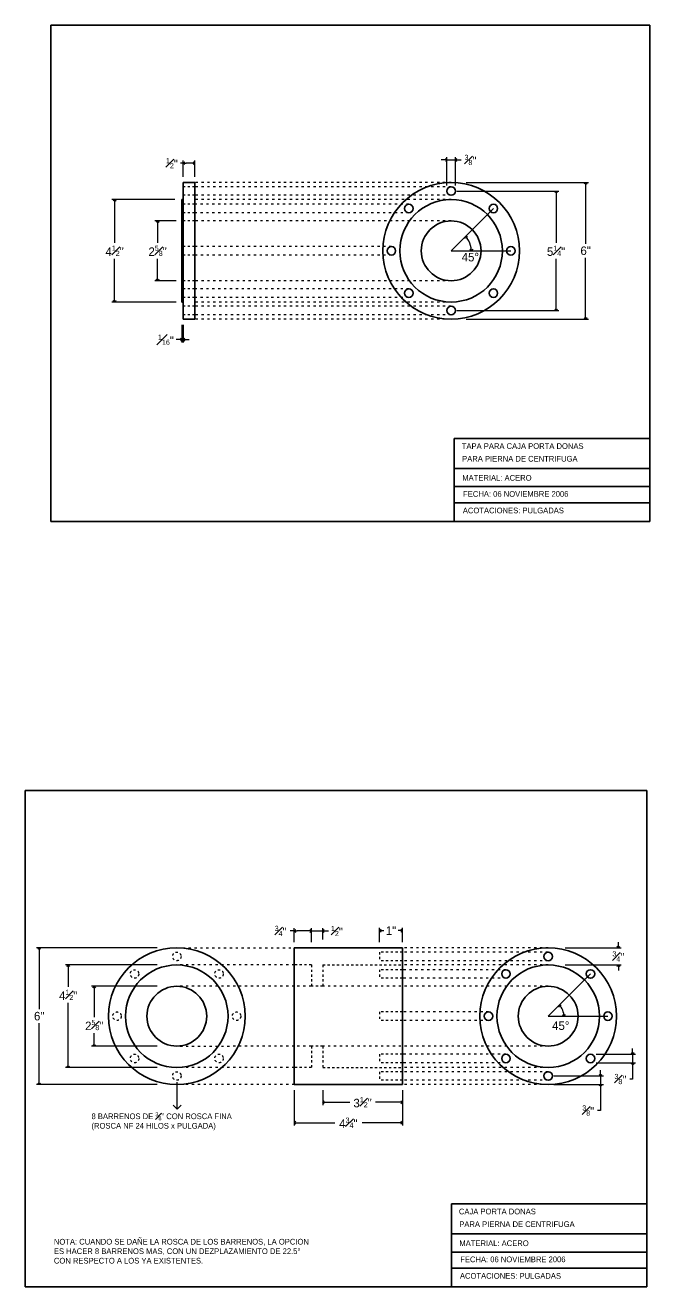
# Model space of a CAD drawing. Header units: inches. Extents: x 52.9 to 123.8, y 128.3 to 184.5.
# Drawn here: x 96.4 to 123.8, y 129 to 184.4 of the extents above; entities that cross this region are included whole.
import ezdxf

# ---------------------------------------------------------------- set-up
doc = ezdxf.new("R2010")
doc.units = ezdxf.units.IN
doc.linetypes.add('ACAD_ISO03W100', pattern=[30, 12, -18])
doc.linetypes.add('PUNTOS2', pattern=[3.175, 0, -3.175])
doc.layers.get('0').update_dxf_attribs({"lineweight": 35})
doc.layers.get('Defpoints').update_dxf_attribs({"color": 253})
for name, color, linetype in [('CAPA1', 7, 'ACAD_ISO03W100'), ('Capa5', 7, 'PUNTOS2'), ('COTAS', 7, 'Continuous'), ('LETRAS', 7, 'Continuous')]:
    doc.layers.add(name, color=color, linetype=linetype)
doc.dimstyles.new('ISO-25', dxfattribs={"dimtxt": 0.375, "dimasz": 0.125, "dimexe": 0.125, "dimexo": 0.25, "dimgap": 0.125, "dimtad": 0, "dimtih": 1, "dimtoh": 1, "dimdec": 7, "dimdsep": 46, "dimlunit": 4, "dimtxsty": 'Standard', "dimblk": 'OPEN90', "dimcen": 0, "dimadec": 0, "dimazin": 0, "dimtfac": 0.6, "dimtdec": 7, "dimtmove": 0, "dimatfit": 3, "dimfxl": 0, "dimfrac": 1, "dimarcsym": 0})

# ---------------------------------------------------------------- blocks, each defined once
blk = doc.blocks.new('_Open90')
at = {"color": 0, "linetype": 'ByBlock', "lineweight": -2}
for p, q in [((0, 0), (-1, 0)), ((-0.5, 0.5), (0, 0)), ((0, 0), (-0.5, -0.5))]:
    blk.add_line(p, q, dxfattribs=at)
blk = doc.blocks.new('*D29')
at = {"layer": 'COTAS', "color": 0, "lineweight": -2}
for p, q in [((102.96, 176.699), (100.19, 176.699)), ((100.315, 176.574), (100.315, 174.799)), ((100.315, 172.324), (100.315, 174.099)), ((103.022, 172.199), (100.19, 172.199))]:
    blk.add_line(p, q, dxfattribs=at)
at = {"layer": 'Defpoints', "color": 0}
for p in [(103.21, 176.699), (100.315, 172.199), (103.272, 172.199)]:
    blk.add_point(p, dxfattribs=at)
at = {"layer": 'COTAS', "color": 0, "lineweight": -2, "xscale": 0.125, "yscale": 0.125, "zscale": 0.125}
for p, rotation in [((100.315, 176.699), 90), ((100.315, 172.199), 270)]:
    blk.add_blockref('_Open90', p, dxfattribs=dict(at, rotation=rotation))
at = {"layer": 'COTAS', "color": 0, "insert": (100.315, 174.449), "char_height": 0.375, "attachment_point": 5}
blk.add_mtext('4{\\H0.600000x;\\S1#2;}"', dxfattribs=at)
blk = doc.blocks.new('*D31')
at = {"layer": 'COTAS', "color": 0, "lineweight": -2}
for p, q in [((115.758, 177.449), (121.135, 177.449)), ((121.01, 177.324), (121.01, 174.762)), ((121.01, 171.574), (121.01, 174.137)), ((115.758, 171.449), (121.135, 171.449))]:
    blk.add_line(p, q, dxfattribs=at)
at = {"layer": 'Defpoints', "color": 0}
for p in [(115.508, 177.449), (115.508, 171.449), (121.01, 171.449)]:
    blk.add_point(p, dxfattribs=at)
at = {"layer": 'COTAS', "color": 0, "lineweight": -2, "xscale": 0.125, "yscale": 0.125, "zscale": 0.125}
for p, rotation in [((121.01, 177.449), 90), ((121.01, 171.449), 270)]:
    blk.add_blockref('_Open90', p, dxfattribs=dict(at, rotation=rotation))
at = {"layer": 'COTAS', "color": 0, "insert": (121.01, 174.449), "char_height": 0.375, "attachment_point": 5}
blk.add_mtext('6"', dxfattribs=at)
blk = doc.blocks.new('*D32')
at = {"layer": 'COTAS', "color": 0, "lineweight": -2}
for p, q in [((115.35, 177.074), (119.837, 177.074)), ((119.712, 176.949), (119.712, 174.799)), ((119.712, 171.949), (119.712, 174.099)), ((115.35, 171.824), (119.837, 171.824))]:
    blk.add_line(p, q, dxfattribs=at)
at = {"layer": 'Defpoints', "color": 0}
for p in [(115.1, 177.074), (115.1, 171.824), (119.712, 171.824)]:
    blk.add_point(p, dxfattribs=at)
at = {"layer": 'COTAS', "color": 0, "lineweight": -2, "xscale": 0.125, "yscale": 0.125, "zscale": 0.125}
for p, rotation in [((119.712, 177.074), 90), ((119.712, 171.824), 270)]:
    blk.add_blockref('_Open90', p, dxfattribs=dict(at, rotation=rotation))
at = {"layer": 'COTAS', "color": 0, "insert": (119.712, 174.449), "char_height": 0.375, "attachment_point": 5}
blk.add_mtext('5{\\H0.600000x;\\S1#4;}"', dxfattribs=at)
blk = doc.blocks.new('*D33')
at = {"layer": 'COTAS', "color": 0, "lineweight": -2}
for p, q in [((103.022, 175.762), (102.079, 175.762)), ((102.204, 175.637), (102.204, 174.799)), ((102.204, 173.262), (102.204, 174.099)), ((103.022, 173.137), (102.079, 173.137))]:
    blk.add_line(p, q, dxfattribs=at)
at = {"layer": 'Defpoints', "color": 0}
for p in [(103.272, 175.762), (102.204, 173.137), (103.272, 173.137)]:
    blk.add_point(p, dxfattribs=at)
at = {"layer": 'COTAS', "color": 0, "lineweight": -2, "xscale": 0.125, "yscale": 0.125, "zscale": 0.125}
for p, rotation in [((102.204, 175.762), 90), ((102.204, 173.137), 270)]:
    blk.add_blockref('_Open90', p, dxfattribs=dict(at, rotation=rotation))
at = {"layer": 'COTAS', "color": 0, "insert": (102.204, 174.449), "char_height": 0.375, "attachment_point": 5}
blk.add_mtext('2{\\H0.600000x;\\S5#8;}"', dxfattribs=at)
blk = doc.blocks.new('*D34')
at = {"layer": 'COTAS', "color": 0, "lineweight": -2}
for p, q in [((114.788, 178.439), (114.663, 178.439)), ((114.913, 177.318), (114.913, 178.564)), ((114.913, 178.439), (115.288, 178.439)), ((115.288, 177.318), (115.288, 178.564)), ((115.413, 178.439), (115.538, 178.439))]:
    blk.add_line(p, q, dxfattribs=at)
at = {"layer": 'Defpoints', "color": 0}
for p in [(115.288, 178.439), (114.913, 177.068), (115.288, 177.068)]:
    blk.add_point(p, dxfattribs=at)
at = {"layer": 'COTAS', "color": 0, "lineweight": -2, "xscale": 0.125, "yscale": 0.125, "zscale": 0.125}
blk.add_blockref('_Open90', (114.913, 178.439), dxfattribs=at)
at = {"layer": 'COTAS', "color": 0, "lineweight": -2, "xscale": 0.125, "yscale": 0.125, "zscale": 0.125, "rotation": 180}
blk.add_blockref('_Open90', (115.288, 178.439), dxfattribs=at)
at = {"layer": 'COTAS', "color": 0, "insert": (115.95, 178.439), "char_height": 0.375, "attachment_point": 5}
blk.add_mtext('{\\H0.600000x;\\S3#8;}"', dxfattribs=at)
blk = doc.blocks.new('*D35')
at = {"layer": 'COTAS', "color": 0, "lineweight": -2}
for p, q in [((103.335, 177.699), (103.335, 178.42)), ((103.835, 177.699), (103.835, 178.42)), ((103.335, 178.295), (103.21, 178.295)), ((103.71, 178.295), (103.46, 178.295))]:
    blk.add_line(p, q, dxfattribs=at)
at = {"layer": 'Defpoints', "color": 0}
for p in [(103.335, 178.295), (103.335, 177.449), (103.835, 177.449)]:
    blk.add_point(p, dxfattribs=at)
at = {"layer": 'COTAS', "color": 0, "lineweight": -2, "xscale": 0.125, "yscale": 0.125, "zscale": 0.125, "rotation": 180}
blk.add_blockref('_Open90', (103.335, 178.295), dxfattribs=at)
at = {"layer": 'COTAS', "color": 0, "lineweight": -2, "xscale": 0.125, "yscale": 0.125, "zscale": 0.125}
blk.add_blockref('_Open90', (103.835, 178.295), dxfattribs=at)
at = {"layer": 'COTAS', "color": 0, "insert": (102.835, 178.295), "char_height": 0.375, "attachment_point": 5}
blk.add_mtext('{\\H0.600000x;\\S1#2;}"', dxfattribs=at)
blk = doc.blocks.new('*D36')
at = {"layer": 'COTAS', "color": 0, "lineweight": -2}
blk.add_arc((115.1, 174.449), 0.889, 8.067, 36.933, dxfattribs=at)
at = {"layer": 'Defpoints', "color": 0}
for p in [(116.957, 176.306), (115.87, 174.894), (115.1, 174.449), (115.1, 174.449), (118.273, 174.449)]:
    blk.add_point(p, dxfattribs=at)
at = {"layer": 'COTAS', "color": 0, "lineweight": -2, "xscale": 0.125, "yscale": 0.125, "zscale": 0.125}
for p, rotation in [((115.729, 175.078), 130.96650576633), ((115.989, 174.449), 274.0334942336698)]:
    blk.add_blockref('_Open90', p, dxfattribs=dict(at, rotation=rotation))
at = {"layer": 'COTAS', "color": 0, "insert": (115.944, 174.169), "char_height": 0.375, "attachment_point": 5}
blk.add_mtext('45°', dxfattribs=at)
blk = doc.blocks.new('*D37')
at = {"layer": 'COTAS', "color": 0, "lineweight": -2}
blk.add_arc((119.365, 140.841), 0.692, 10.3677, 34.6323, dxfattribs=at)
at = {"layer": 'Defpoints', "color": 0}
for p in [(121.221, 142.697), (119.365, 140.841), (119.365, 140.841), (119.964, 141.186), (122.538, 140.841)]:
    blk.add_point(p, dxfattribs=at)
at = {"layer": 'COTAS', "color": 0, "lineweight": -2, "xscale": 0.125, "yscale": 0.125, "zscale": 0.125}
for p, rotation in [((119.854, 141.33), 129.8161473698679), ((120.057, 140.841), 275.1838526301328)]:
    blk.add_blockref('_Open90', p, dxfattribs=dict(at, rotation=rotation))
at = {"layer": 'COTAS', "color": 0, "insert": (119.916, 140.422), "char_height": 0.375, "attachment_point": 5}
blk.add_mtext('45°', dxfattribs=at)
blk = doc.blocks.new('*D38')
at = {"layer": 'COTAS', "color": 0, "lineweight": -2}
for p, q in [((102.185, 143.841), (96.878, 143.841)), ((97.003, 143.716), (97.003, 141.153)), ((97.003, 137.966), (97.003, 140.528)), ((102.185, 137.841), (96.878, 137.841))]:
    blk.add_line(p, q, dxfattribs=at)
at = {"layer": 'Defpoints', "color": 0}
for p in [(102.435, 143.841), (97.003, 137.841), (102.435, 137.841)]:
    blk.add_point(p, dxfattribs=at)
at = {"layer": 'COTAS', "color": 0, "lineweight": -2, "xscale": 0.125, "yscale": 0.125, "zscale": 0.125}
for p, rotation in [((97.003, 143.841), 90), ((97.003, 137.841), 270)]:
    blk.add_blockref('_Open90', p, dxfattribs=dict(at, rotation=rotation))
at = {"layer": 'COTAS', "color": 0, "insert": (97.003, 140.841), "char_height": 0.375, "attachment_point": 5}
blk.add_mtext('6"', dxfattribs=at)
blk = doc.blocks.new('*D39')
at = {"layer": 'COTAS', "color": 0, "lineweight": -2}
for p, q in [((102.185, 143.091), (98.151, 143.091)), ((98.276, 142.966), (98.276, 142.126)), ((98.276, 138.716), (98.276, 141.426)), ((102.185, 138.591), (98.151, 138.591))]:
    blk.add_line(p, q, dxfattribs=at)
at = {"layer": 'Defpoints', "color": 0}
for p in [(102.435, 143.091), (98.276, 138.591), (102.435, 138.591)]:
    blk.add_point(p, dxfattribs=at)
at = {"layer": 'COTAS', "color": 0, "lineweight": -2, "xscale": 0.125, "yscale": 0.125, "zscale": 0.125}
for p, rotation in [((98.276, 143.091), 90), ((98.276, 138.591), 270)]:
    blk.add_blockref('_Open90', p, dxfattribs=dict(at, rotation=rotation))
at = {"layer": 'COTAS', "color": 0, "insert": (98.276, 141.776), "char_height": 0.375, "attachment_point": 5}
blk.add_mtext('4{\\H0.600000x;\\S1#2;}"', dxfattribs=at)
blk = doc.blocks.new('*D40')
at = {"layer": 'COTAS', "color": 0, "lineweight": -2}
for p, q in [((102.185, 142.153), (99.295, 142.153)), ((99.42, 142.028), (99.42, 140.803)), ((99.42, 139.653), (99.42, 140.103)), ((102.185, 139.528), (99.295, 139.528))]:
    blk.add_line(p, q, dxfattribs=at)
at = {"layer": 'Defpoints', "color": 0}
for p in [(102.435, 142.153), (99.42, 139.528), (102.435, 139.528)]:
    blk.add_point(p, dxfattribs=at)
at = {"layer": 'COTAS', "color": 0, "lineweight": -2, "xscale": 0.125, "yscale": 0.125, "zscale": 0.125}
for p, rotation in [((99.42, 142.153), 90), ((99.42, 139.528), 270)]:
    blk.add_blockref('_Open90', p, dxfattribs=dict(at, rotation=rotation))
at = {"layer": 'COTAS', "color": 0, "insert": (99.42, 140.453), "char_height": 0.375, "attachment_point": 5}
blk.add_mtext('2{\\H0.600000x;\\S5#8;}"', dxfattribs=at)
blk = doc.blocks.new('*D41')
at = {"layer": 'COTAS', "color": 0, "lineweight": -2}
for p, q in [((108.21, 137.591), (108.21, 136.039)), ((112.96, 137.591), (112.96, 136.039)), ((108.335, 136.164), (109.985, 136.164)), ((112.835, 136.164), (111.185, 136.164))]:
    blk.add_line(p, q, dxfattribs=at)
at = {"layer": 'Defpoints', "color": 0}
for p in [(108.21, 137.841), (112.96, 137.841), (112.96, 136.164)]:
    blk.add_point(p, dxfattribs=at)
at = {"layer": 'COTAS', "color": 0, "lineweight": -2, "xscale": 0.125, "yscale": 0.125, "zscale": 0.125, "rotation": 180}
blk.add_blockref('_Open90', (108.21, 136.164), dxfattribs=at)
at = {"layer": 'COTAS', "color": 0, "lineweight": -2, "xscale": 0.125, "yscale": 0.125, "zscale": 0.125}
blk.add_blockref('_Open90', (112.96, 136.164), dxfattribs=at)
at = {"layer": 'COTAS', "color": 0, "insert": (110.585, 136.164), "char_height": 0.375, "attachment_point": 5}
blk.add_mtext('4{\\H0.600000x;\\S3#4;}"', dxfattribs=at)
blk = doc.blocks.new('*D42')
at = {"layer": 'COTAS', "color": 0, "lineweight": -2}
for p, q in [((111.96, 144.091), (111.96, 144.724)), ((112.085, 144.599), (112.148, 144.599)), ((112.835, 144.599), (112.773, 144.599)), ((112.96, 144.091), (112.96, 144.724))]:
    blk.add_line(p, q, dxfattribs=at)
at = {"layer": 'Defpoints', "color": 0}
for p in [(111.96, 144.599), (111.96, 143.841), (112.96, 143.841)]:
    blk.add_point(p, dxfattribs=at)
at = {"layer": 'COTAS', "color": 0, "lineweight": -2, "xscale": 0.125, "yscale": 0.125, "zscale": 0.125, "rotation": 180}
blk.add_blockref('_Open90', (111.96, 144.599), dxfattribs=at)
at = {"layer": 'COTAS', "color": 0, "lineweight": -2, "xscale": 0.125, "yscale": 0.125, "zscale": 0.125}
blk.add_blockref('_Open90', (112.96, 144.599), dxfattribs=at)
at = {"layer": 'COTAS', "color": 0, "insert": (112.46, 144.599), "char_height": 0.375, "attachment_point": 5}
blk.add_mtext('1"', dxfattribs=at)
blk = doc.blocks.new('*D43')
at = {"layer": 'COTAS', "color": 0, "lineweight": -2}
for p, q in [((108.21, 144.584), (108.025, 144.584)), ((108.21, 144.091), (108.21, 144.709)), ((108.835, 144.584), (108.335, 144.584)), ((108.96, 144.091), (108.96, 144.709))]:
    blk.add_line(p, q, dxfattribs=at)
at = {"layer": 'Defpoints', "color": 0}
for p in [(108.96, 144.584), (108.21, 143.841), (108.96, 143.841)]:
    blk.add_point(p, dxfattribs=at)
at = {"layer": 'COTAS', "color": 0, "lineweight": -2, "xscale": 0.125, "yscale": 0.125, "zscale": 0.125, "rotation": 180}
blk.add_blockref('_Open90', (108.21, 144.584), dxfattribs=at)
at = {"layer": 'COTAS', "color": 0, "lineweight": -2, "xscale": 0.125, "yscale": 0.125, "zscale": 0.125}
blk.add_blockref('_Open90', (108.96, 144.584), dxfattribs=at)
at = {"layer": 'COTAS', "color": 0, "insert": (107.612, 144.584), "char_height": 0.375, "attachment_point": 5}
blk.add_mtext('{\\H0.600000x;\\S3#4;}"', dxfattribs=at)
blk = doc.blocks.new('*D44')
at = {"layer": 'COTAS', "color": 0, "lineweight": -2}
for p, q in [((108.835, 144.584), (108.71, 144.584)), ((108.96, 144.216), (108.96, 144.709)), ((108.96, 144.584), (109.46, 144.584)), ((109.46, 144.216), (109.46, 144.709)), ((109.585, 144.584), (109.71, 144.584))]:
    blk.add_line(p, q, dxfattribs=at)
at = {"layer": 'Defpoints', "color": 0}
for p in [(109.46, 144.584), (108.96, 143.966), (109.46, 143.966)]:
    blk.add_point(p, dxfattribs=at)
at = {"layer": 'COTAS', "color": 0, "lineweight": -2, "xscale": 0.125, "yscale": 0.125, "zscale": 0.125}
blk.add_blockref('_Open90', (108.96, 144.584), dxfattribs=at)
at = {"layer": 'COTAS', "color": 0, "lineweight": -2, "xscale": 0.125, "yscale": 0.125, "zscale": 0.125, "rotation": 180}
blk.add_blockref('_Open90', (109.46, 144.584), dxfattribs=at)
at = {"layer": 'COTAS', "color": 0, "insert": (110.085, 144.584), "char_height": 0.375, "attachment_point": 5}
blk.add_mtext('{\\H0.600000x;\\S1#2;}"', dxfattribs=at)
blk = doc.blocks.new('*D45')
at = {"layer": 'COTAS', "color": 0, "lineweight": -2}
for p, q in [((109.46, 137.591), (109.46, 136.937)), ((112.96, 137.591), (112.96, 136.937)), ((109.585, 137.062), (110.648, 137.062)), ((112.835, 137.062), (111.773, 137.062))]:
    blk.add_line(p, q, dxfattribs=at)
at = {"layer": 'Defpoints', "color": 0}
for p in [(109.46, 137.841), (112.96, 137.841), (109.46, 137.062)]:
    blk.add_point(p, dxfattribs=at)
at = {"layer": 'COTAS', "color": 0, "lineweight": -2, "xscale": 0.125, "yscale": 0.125, "zscale": 0.125, "rotation": 180}
blk.add_blockref('_Open90', (109.46, 137.062), dxfattribs=at)
at = {"layer": 'COTAS', "color": 0, "lineweight": -2, "xscale": 0.125, "yscale": 0.125, "zscale": 0.125}
blk.add_blockref('_Open90', (112.96, 137.062), dxfattribs=at)
at = {"layer": 'COTAS', "color": 0, "insert": (111.21, 137.062), "char_height": 0.375, "attachment_point": 5}
blk.add_mtext('3{\\H0.600000x;\\S1#2;}"', dxfattribs=at)
blk = doc.blocks.new('*D46')
at = {"layer": 'COTAS', "color": 0, "lineweight": -2}
for p, q in [((121.471, 139.172), (123.201, 139.172)), ((123.076, 139.297), (123.076, 139.422)), ((123.076, 139.172), (123.076, 138.797)), ((121.471, 138.797), (123.201, 138.797)), ((123.076, 138.672), (123.076, 138.083)), ((123.076, 138.083), (122.951, 138.083))]:
    blk.add_line(p, q, dxfattribs=at)
at = {"layer": 'Defpoints', "color": 0}
for p in [(121.221, 139.172), (121.221, 138.797), (123.076, 138.797)]:
    blk.add_point(p, dxfattribs=at)
at = {"layer": 'COTAS', "color": 0, "lineweight": -2, "xscale": 0.125, "yscale": 0.125, "zscale": 0.125}
for p, rotation in [((123.076, 139.172), 270), ((123.076, 138.797), 90)]:
    blk.add_blockref('_Open90', p, dxfattribs=dict(at, rotation=rotation))
at = {"layer": 'COTAS', "color": 0, "insert": (122.538, 138.083), "char_height": 0.375, "attachment_point": 5}
blk.add_mtext('{\\H0.600000x;\\S3#8;}"', dxfattribs=at)
blk = doc.blocks.new('*D47')
at = {"layer": 'COTAS', "color": 0, "lineweight": -2}
for p, q in [((122.449, 143.966), (122.449, 144.091)), ((120.115, 143.841), (122.574, 143.841)), ((122.449, 143.841), (122.449, 143.816)), ((120.115, 143.091), (122.574, 143.091)), ((122.449, 143.091), (122.449, 143.116)), ((122.449, 142.966), (122.449, 142.841))]:
    blk.add_line(p, q, dxfattribs=at)
at = {"layer": 'Defpoints', "color": 0}
for p in [(119.865, 143.841), (122.449, 143.841), (119.865, 143.091)]:
    blk.add_point(p, dxfattribs=at)
at = {"layer": 'COTAS', "color": 0, "lineweight": -2, "xscale": 0.125, "yscale": 0.125, "zscale": 0.125}
for p, rotation in [((122.449, 143.841), 270), ((122.449, 143.091), 90)]:
    blk.add_blockref('_Open90', p, dxfattribs=dict(at, rotation=rotation))
at = {"layer": 'COTAS', "color": 0, "insert": (122.449, 143.466), "char_height": 0.375, "attachment_point": 5}
blk.add_mtext('{\\H0.600000x;\\S3#4;}"', dxfattribs=at)
blk = doc.blocks.new('*D48')
at = {"layer": 'COTAS', "color": 0, "lineweight": -2}
for p, q in [((119.615, 138.216), (121.788, 138.216)), ((121.663, 138.341), (121.663, 138.466)), ((121.663, 138.216), (121.663, 137.841)), ((119.615, 137.841), (121.788, 137.841)), ((121.663, 137.716), (121.663, 136.7)), ((121.663, 136.7), (121.538, 136.7))]:
    blk.add_line(p, q, dxfattribs=at)
at = {"layer": 'Defpoints', "color": 0}
for p in [(119.365, 138.216), (121.663, 138.216), (119.365, 137.841)]:
    blk.add_point(p, dxfattribs=at)
at = {"layer": 'COTAS', "color": 0, "lineweight": -2, "xscale": 0.125, "yscale": 0.125, "zscale": 0.125}
for p, rotation in [((121.663, 138.216), 270), ((121.663, 137.841), 90)]:
    blk.add_blockref('_Open90', p, dxfattribs=dict(at, rotation=rotation))
at = {"layer": 'COTAS', "color": 0, "insert": (121.126, 136.7), "char_height": 0.375, "attachment_point": 5}
blk.add_mtext('{\\H0.600000x;\\S3#8;}"', dxfattribs=at)
blk = doc.blocks.new('*D49')
at = {"layer": 'COTAS', "color": 0, "lineweight": -2}
for p, q in [((103.272, 171.199), (103.272, 170.423)), ((103.335, 171.199), (103.335, 170.423)), ((103.147, 170.548), (103.022, 170.548)), ((103.335, 170.548), (103.272, 170.548)), ((103.46, 170.548), (103.585, 170.548))]:
    blk.add_line(p, q, dxfattribs=at)
at = {"layer": 'Defpoints', "color": 0}
for p in [(103.272, 171.449), (103.335, 171.449), (103.272, 170.548)]:
    blk.add_point(p, dxfattribs=at)
at = {"layer": 'COTAS', "color": 0, "lineweight": -2, "xscale": 0.125, "yscale": 0.125, "zscale": 0.125}
blk.add_blockref('_Open90', (103.272, 170.548), dxfattribs=at)
at = {"layer": 'COTAS', "color": 0, "lineweight": -2, "xscale": 0.125, "yscale": 0.125, "zscale": 0.125, "rotation": 180}
blk.add_blockref('_Open90', (103.335, 170.548), dxfattribs=at)
at = {"layer": 'COTAS', "color": 0, "insert": (102.572, 170.548), "char_height": 0.375, "attachment_point": 5}
blk.add_mtext('{\\H0.600000x;\\S1#16;}"', dxfattribs=at)

msp = doc.modelspace()

# ---------------------------------------------------------------- linework, layer by layer
for p, q in [((97.51561239, 184.35390421), (123.8280533, 184.35390421)), ((97.51561239, 184.35390421), (97.51561239, 162.5693957)), ((123.8280533, 184.35390421), (123.8280533, 182.80557969)), ((123.8280533, 182.80557969), (123.8280533, 180.51499189)), ((123.8280533, 180.51499189), (123.8280533, 162.5693957)), ((103.83492614, 177.44938234), (103.33492614, 177.44938234)), ((103.33492614, 177.44938234), (103.33492614, 171.44938234)), ((103.83492614, 171.44938234), (103.83492614, 177.44938234)), ((103.33492614, 176.69938234), (103.27242614, 176.69938234)), ((103.27242614, 176.69938234), (103.27242614, 172.19938234)), ((103.27242614, 172.19938234), (103.33492614, 172.19938234)), ((103.33492614, 171.44938234), (103.83492614, 171.44938234)), ((115.24003249, 166.20463361), (123.8280533, 166.20463361)), ((115.24003249, 165.75384369), (115.24003249, 166.20463361)), ((115.24003249, 165.75384369), (115.24003249, 162.5693957)), ((115.25869669, 164.89596828), (115.24003249, 164.89596828)), ((115.25869669, 164.89596828), (123.8280533, 164.89596828)), ((115.29602494, 164.09404124), (115.24003249, 164.09404124)), ((115.29602494, 164.09404124), (123.8280533, 164.09404124)), ((123.8280533, 162.5693957), (123.8280533, 164.48173278)), ((123.8280533, 163.49824287), (123.8280533, 163.99486985)), ((123.8280533, 163.25929578), (123.8280533, 163.92290474)), ((123.8280533, 163.58946005), (123.8280533, 163.49824287)), ((123.8280533, 163.05229209), (123.8280533, 163.58946005)), ((115.31468906, 163.38536155), (115.24003249, 163.38536155)), ((115.31468906, 163.38536155), (123.8280533, 163.38536155)), ((123.8280533, 162.5693957), (123.8280533, 163.05229209)), ((97.51561239, 162.5693957), (123.8280533, 162.5693957)), ((96.38833434, 128.9605474), (96.38833434, 150.74505592)), ((96.38833434, 150.74505592), (97.38833434, 150.74505592)), ((97.38833434, 150.74505592), (123.70077526, 150.74505592)), ((123.70077526, 150.74505592), (123.70077526, 149.19673139)), ((123.70077526, 149.19673139), (123.70077526, 146.90614359)), ((123.70077526, 146.90614359), (123.70077526, 128.9605474)), ((112.96021112, 143.84053404), (108.21021112, 143.84053404)), ((108.21021112, 143.84053404), (108.21021112, 137.84053404)), ((112.96021112, 143.84053404), (111.96021112, 143.84053404)), ((112.96021112, 143.84053404), (112.96021112, 137.84053404)), ((108.21021112, 137.84053404), (112.96021112, 137.84053404)), ((115.11275444, 132.14499539), (115.11275444, 132.59578531)), ((115.11275444, 132.59578531), (123.70077526, 132.59578531)), ((115.11275444, 132.14499539), (115.11275444, 128.9605474)), ((115.13141865, 131.28711998), (115.11275444, 131.28711998)), ((115.13141865, 131.28711998), (123.70077526, 131.28711998)), ((123.70077526, 128.9605474), (123.70077526, 130.87288448)), ((115.16874689, 130.48519294), (115.11275444, 130.48519294)), ((115.16874689, 130.48519294), (123.70077526, 130.48519294)), ((123.70077526, 129.88939457), (123.70077526, 130.38602155)), ((123.70077526, 129.65044748), (123.70077526, 130.31405644)), ((115.18741101, 129.77651325), (115.11275444, 129.77651325)), ((115.18741101, 129.77651325), (123.70077526, 129.77651325)), ((123.70077526, 129.44344379), (123.70077526, 129.98061176)), ((123.70077526, 129.98061176), (123.70077526, 129.88939457)), ((123.70077526, 128.9605474), (123.70077526, 129.44344379)), ((97.38833434, 128.9605474), (96.38833434, 128.9605474)), ((97.38833434, 128.9605474), (123.70077526, 128.9605474))]:
    msp.add_line(p, q)
for centre, radius in [((115.10039752, 174.44938234), 3), ((115.10039752, 177.07438234), 0.1875), ((115.10039752, 174.44938234), 2.25), ((113.24424222, 176.30553764), 0.1875), ((116.95655282, 176.30553764), 0.1875), ((115.10039752, 174.44938234), 1.3125), ((112.47539752, 174.44938234), 0.1875), ((117.72539752, 174.44938234), 0.1875), ((113.24424222, 172.59322704), 0.1875), ((116.95655282, 172.59322704), 0.1875), ((115.10039752, 171.82438234), 0.1875), ((103.04803356, 140.84053404), 3), ((103.04803356, 140.84053404), 3), ((119.36484668, 140.84053404), 3), ((119.36484668, 143.46553404), 0.1875), ((103.04803356, 140.84053404), 2.25), ((103.04803356, 140.84053404), 2.25), ((119.36484668, 140.84053404), 2.25), ((117.50869138, 142.69668934), 0.1875), ((121.22100198, 142.69668934), 0.1875), ((103.04803356, 140.84053404), 1.3125), ((103.04803356, 140.84053404), 1.3125), ((103.04803356, 140.84053404), 1.3125), ((119.36484668, 140.84053404), 1.3125), ((116.73984668, 140.84053404), 0.1875), ((121.98984668, 140.84053404), 0.1875), ((117.50869138, 138.98437874), 0.1875), ((121.22100198, 138.98437874), 0.1875), ((119.36484668, 138.21553404), 0.1875)]:
    msp.add_circle(centre, radius)
at = {"layer": 'CAPA1', "ltscale": 0.006}
for p, q in [((103.83492614, 177.26188234), (103.33492614, 177.26188234)), ((103.83492614, 176.88688234), (103.33492614, 176.88688234)), ((103.83492614, 176.49303764), (103.27242614, 176.49303764)), ((103.83492614, 176.11803764), (103.27242614, 176.11803764)), ((103.83492614, 175.76188234), (103.27242614, 175.76188234)), ((103.83492614, 174.63676272), (103.27242614, 174.63676272)), ((103.83492614, 174.26200195), (103.27242614, 174.26200195)), ((103.83492614, 173.13688234), (103.27242614, 173.13688234)), ((103.83492614, 172.78072704), (103.27242614, 172.78072704)), ((103.83492614, 172.40572704), (103.27242614, 172.40572704)), ((103.83492614, 172.01188234), (103.33492614, 172.01188234)), ((103.83492614, 171.63688234), (103.33492614, 171.63688234)), ((111.96021112, 143.65303404), (111.96021112, 143.27803404)), ((112.96021112, 143.65303404), (111.96021112, 143.65303404)), ((108.96021112, 143.09053404), (108.21021112, 143.09053404)), ((108.96021112, 143.09053404), (108.96021112, 142.15303404)), ((109.46021112, 143.09053404), (109.46021112, 142.15303404)), ((109.46021112, 143.09053404), (112.96021112, 143.09053404)), ((112.96021112, 143.27803404), (111.96021112, 143.27803404)), ((112.96021112, 142.88418934), (111.96021112, 142.88418934)), ((111.96021112, 142.88418934), (111.96021112, 142.50918934)), ((112.96021112, 142.50918934), (111.96021112, 142.50918934)), ((109.46021112, 142.15303404), (108.96021112, 142.15303404)), ((112.96021112, 141.02791442), (111.96021112, 141.02791442)), ((111.96021112, 141.02791442), (111.96021112, 140.65315366)), ((112.96021112, 140.65315366), (111.96021112, 140.65315366)), ((109.46021112, 139.52803404), (108.96021112, 139.52803404)), ((108.96021112, 139.52803404), (108.96021112, 138.59053404)), ((109.46021112, 139.52803404), (109.46021112, 138.59053404)), ((112.96021112, 139.17187874), (111.96021112, 139.17187874)), ((111.96021112, 139.17187874), (111.96021112, 138.79687874)), ((108.96021112, 138.59053404), (108.21021112, 138.59053404)), ((109.46021112, 138.59053404), (112.96021112, 138.59053404)), ((112.96021112, 138.79687874), (111.96021112, 138.79687874)), ((112.96021112, 138.40303404), (111.96021112, 138.40303404)), ((111.96021112, 138.40303404), (111.96021112, 138.02803404)), ((112.96021112, 138.02803404), (111.96021112, 138.02803404))]:
    msp.add_line(p, q, dxfattribs=at)
for centre in [(103.04803356, 143.46553404), (101.19187826, 142.69668934), (104.90418886, 142.69668934), (100.42303356, 140.84053404), (105.67303356, 140.84053404), (101.19187826, 138.98437874), (104.90418886, 138.98437874), (103.04803356, 138.21553404)]:
    msp.add_circle(centre, 0.1875, dxfattribs=at)
at = {"layer": 'Capa5', "ltscale": 0.05}
for p, q in [((115.10039752, 177.44938234), (103.83492614, 177.44938234)), ((115.10039752, 177.26188234), (103.83492614, 177.26188234)), ((115.10039752, 176.88688234), (103.83492614, 176.88688234)), ((115.10039752, 176.69938234), (103.83492614, 176.69938234)), ((113.24424222, 176.49303764), (103.83492614, 176.49303764)), ((113.24424222, 176.11803764), (103.83492614, 176.11803764)), ((115.10039752, 175.76188234), (103.83492614, 175.76188234)), ((112.48209395, 174.63676272), (103.83492614, 174.63676272)), ((112.48209395, 174.26200195), (103.83492614, 174.26200195)), ((115.10039752, 173.13688234), (103.83492614, 173.13688234)), ((113.24424222, 172.78072704), (103.83492614, 172.78072704)), ((113.24424222, 172.40572704), (103.83492614, 172.40572704)), ((115.10039752, 172.19938234), (103.83492614, 172.19938234)), ((115.10039752, 172.01188234), (103.83492614, 172.01188234)), ((115.10039752, 171.63688234), (103.83492614, 171.63688234)), ((115.10039752, 171.44938234), (103.83492614, 171.44938234)), ((103.04803356, 143.84053404), (108.21021112, 143.84053404)), ((119.36484668, 143.84053404), (112.96021112, 143.84053404)), ((119.36484668, 143.65303404), (112.96021112, 143.65303404)), ((108.21021112, 143.09053404), (103.04803356, 143.09053404)), ((119.36484668, 143.27803404), (112.96021112, 143.27803404)), ((119.36484668, 143.09053404), (112.96021112, 143.09053404)), ((117.50869138, 142.88418934), (112.96021112, 142.88418934)), ((117.50869138, 142.50918934), (112.96021112, 142.50918934)), ((108.21021112, 142.15303404), (103.04803356, 142.15303404)), ((108.96021112, 142.15303404), (108.21021112, 142.15303404)), ((119.36484668, 142.15303404), (109.46021112, 142.15303404)), ((116.74654311, 141.02791442), (112.96021112, 141.02791442)), ((116.74654311, 140.65315366), (112.96021112, 140.65315366)), ((108.21021112, 139.52803404), (103.04803356, 139.50925881)), ((108.96021112, 139.52803404), (108.21021112, 139.52803404)), ((119.36484668, 139.52803404), (109.46021112, 139.52803404)), ((117.50869138, 139.17187874), (112.96021112, 139.17187874)), ((108.21021112, 138.59053404), (103.04803356, 138.59053404)), ((117.50869138, 138.79687874), (112.96021112, 138.79687874)), ((119.36484668, 138.59053404), (112.96021112, 138.59053404)), ((119.36484668, 138.40303404), (112.96021112, 138.40303404)), ((119.36484668, 138.02803404), (112.96021112, 138.02803404)), ((108.21021112, 137.84053404), (103.04803356, 137.84053404)), ((119.36484668, 137.84053404), (112.96021112, 137.84053404))]:
    msp.add_line(p, q, dxfattribs=at)
at = {"layer": 'COTAS'}
for p, q in [((115.10039752, 174.44938234), (116.95655282, 176.30553764)), ((115.10039752, 174.44938234), (117.72539752, 174.44938234)), ((119.36484668, 140.84053404), (121.22100198, 142.69668934)), ((119.36484668, 140.84053404), (121.98984668, 140.84053404)), ((103.06289341, 136.75725567), (103.06289341, 137.94195247)), ((103.06289341, 136.75725567), (102.88611671, 136.93403237)), ((103.06289341, 136.75725567), (103.2396701, 136.93403237))]:
    msp.add_line(p, q, dxfattribs=at)

# ---------------------------------------------------------------- texts
at = {"layer": 'LETRAS', "char_height": 0.25, "attachment_point": 1}
for s, insert, width in [('TAPA PARA CAJA PORTA DONAS', (115.56856699, 166.00030202), 44.5888888889), ('PARA PIERNA DE CENTRIFUGA', (115.5837475, 165.44345031), 72.1555555556), ('MATERIAL: ACERO ', (115.58929398, 164.60495825), 54.7888888889), ('\\pt2.5;FECHA: 06 NOVIEMBRE 2006', (115.62747684, 163.89788134), 43.6), ('ACOTACIONES: PULGADAS', (115.61474922, 163.17251574), 55.7222222222), ('\\A1;8 BARRENOS DE {\\H0.7x;\\S3#8;}" CON ROSCA FINA\\P(ROSCA NF 24 HILOS x PULGADA)', (99.30072166, 136.62108829), 44.5888888889), ('CAJA PORTA DONAS', (115.44128895, 132.39145372), 44.5888888889), ('PARA PIERNA DE CENTRIFUGA', (115.45646946, 131.83460201), 72.1555555556), ('\\pt12.75;NOTA: CUANDO SE DAÑE LA ROSCA DE LOS BARRENOS, LA OPCION\\P\\ptz;ES HACER 8 BARRENOS MAS, CON UN DEZPLAZAMIENTO DE 22.5° \\PCON RESPECTO A LOS YA EXISTENTES.', (97.6480454, 131.06390539), 44.5888888889), ('MATERIAL: ACERO ', (115.46201593, 130.99610996), 54.7888888889), ('\\pt2.5;FECHA: 06 NOVIEMBRE 2006', (115.50019879, 130.28903305), 43.6), ('ACOTACIONES: PULGADAS', (115.48747117, 129.56366745), 55.7222222222)]:
    msp.add_mtext(s, dxfattribs=dict(at, insert=insert, width=width))

# ---------------------------------------------------------------- dimensions: what is measured, and where the dimension line sits
at = {"layer": 'COTAS'}
for base, p1, p2, picture, middle in [((103.33492614, 178.29508708), (103.83492614, 177.44938234), (103.33492614, 177.44938234), '*D35', (102.83492614, 178.29508708)), ((115.2877779, 178.43942858), (114.91301713, 177.06768591), (115.2877779, 177.06768591), '*D34', (115.9502779, 178.43942858)), ((103.27242614, 170.54822437), (103.33492614, 171.44938234), (103.27242614, 171.44938234), '*D49', (102.57242614, 170.54822437)), ((109.46021112, 144.58405433), (108.96021112, 143.96553404), (109.46021112, 143.96553404), '*D44', (110.08521112, 144.58405433)), ((109.46021112, 137.06199024), (112.96021112, 137.84053404), (109.46021112, 137.84053404), '*D45', (111.21021112, 137.06199024))]:
    dim = msp.add_linear_dim(base=base, p1=p1, p2=p2, dimstyle='ISO-25', dxfattribs=at)
    dim.commit()
    dim.dimension.update_dxf_attribs({"geometry": picture, "text_midpoint": middle})
for base, p1, p2, picture, middle in [((121.00977681, 171.44938234), (115.5076861, 177.44938234), (115.5076861, 171.44938234), '*D31', (121.00977681, 174.44938234)), ((119.71237031, 171.82438234), (115.10039752, 177.07438234), (115.10039752, 171.82438234), '*D32', (119.71237031, 174.44938234)), ((100.31521805, 172.19938234), (103.20992614, 176.69938234), (103.27242614, 172.19938234), '*D29', (100.31521805, 174.44938234)), ((102.20366938, 173.13688234), (103.27242614, 175.76188234), (103.27242614, 173.13688234), '*D33', (102.20366938, 174.44938234)), ((97.00316652, 137.84053404), (102.43493733, 143.84053404), (102.43493733, 137.84053404), '*D38', (97.00316652, 140.84053404)), ((98.27606973, 138.59053404), (102.43493733, 143.09053404), (102.43493733, 138.59053404), '*D39', (98.27606973, 141.77611191)), ((99.41962435, 139.52803404), (102.43493733, 142.15303404), (102.43493733, 139.52803404), '*D40', (99.41962435, 140.45303404)), ((123.07563418, 138.79687874), (121.22100198, 139.17187874), (121.22100198, 138.79687874), '*D46', (122.53813418, 138.08346937)), ((121.66324015, 138.21553404), (119.36484668, 137.84053404), (119.36484668, 138.21553404), '*D48', (121.12574015, 136.69994264))]:
    dim = msp.add_linear_dim(base=base, p1=p1, p2=p2, angle=90, dimstyle='ISO-25', dxfattribs=at)
    dim.commit()
    dim.dimension.update_dxf_attribs({"geometry": picture, "text_midpoint": middle, "dimtype": 160})
for base, line1, line2, picture, middle in [((115.86990105, 174.89365541), ((115.10039752, 174.44938234), (116.95655282, 176.30553764)), ((115.10039752, 174.44938234), (118.27314074, 174.44938234)), '*D36', (115.9436895, 174.16943078)), ((119.96391079, 141.18640387), ((119.36484668, 140.84053404), (121.22100198, 142.69668934)), ((119.36484668, 140.84053404), (122.53758991, 140.84053404)), '*D37', (119.91577745, 140.42222909))]:
    dim = msp.add_angular_dim_2l(base=base, line1=line1, line2=line2, dimstyle='ISO-25', dxfattribs=at)
    dim.commit()
    dim.dimension.update_dxf_attribs({"geometry": picture, "text_midpoint": middle, "dimtype": 162})
for base, p1, p2, picture, middle in [((108.96021112, 144.58405433), (108.21021112, 143.84053404), (108.96021112, 143.84053404), '*D43', (107.61234589, 144.58405433)), ((111.96021112, 144.5988765), (112.96021112, 143.84053404), (111.96021112, 143.84053404), '*D42', (112.46021112, 144.5988765)), ((112.96021112, 136.16396349), (108.21021112, 137.84053404), (112.96021112, 137.84053404), '*D41', (110.58521112, 136.16396349))]:
    dim = msp.add_linear_dim(base=base, p1=p1, p2=p2, dimstyle='ISO-25', dxfattribs=at)
    dim.commit()
    dim.dimension.update_dxf_attribs({"geometry": picture, "text_midpoint": middle, "dimtype": 160})
dim = msp.add_linear_dim(base=(122.44941302, 143.84053404), p1=(119.86474061, 143.09053404), p2=(119.86474061, 143.84053404), angle=90, dimstyle='ISO-25', dxfattribs=at)
dim.commit()
dim.dimension.update_dxf_attribs({"geometry": '*D47', "text_midpoint": (122.44941302, 143.46553404)})

doc.saveas('drawing.dxf')
